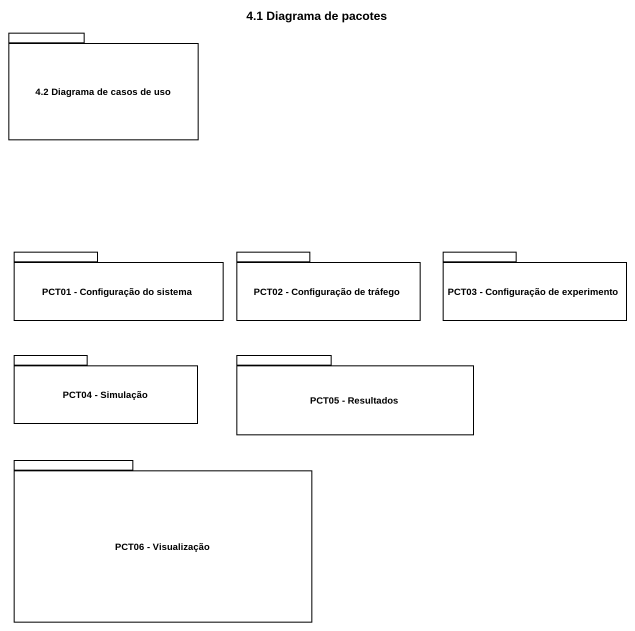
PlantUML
@startuml
title 4.1 Diagrama de pacotes
package "4.2 Diagrama de casos de uso" as p4_2_Diagrama_de_casos_de_uso {
}
package "PCT01 - Configuração do sistema" as PCT01_Configuração_do {
}
package "PCT02 - Configuração de tráfego" as PCT02_Configuração_de {
}
package "PCT03 - Configuração de experimento" as PCT03_Configuração_de {
}
package "PCT04 - Simulação" as PCT04_Simulação {
}
package "PCT05 - Resultados" as PCT05_Resultados {
}
package "PCT06 - Visualização" as PCT06_Visualização {
}
@enduml
